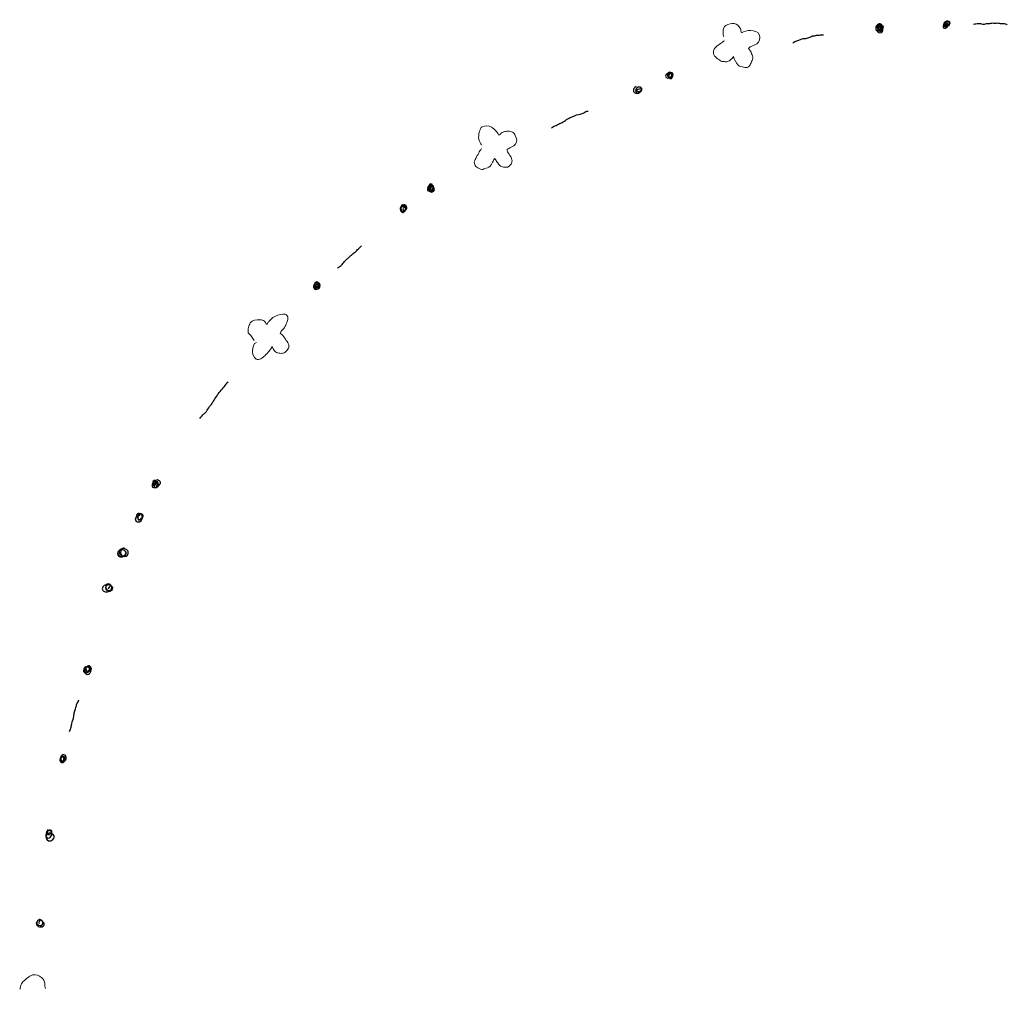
# Model space of a CAD drawing. Header units: millimetres. Extents: x 308.3 to 369, y -220.1 to -160.1.
# Drawn here: x 308.76 to 338.73, y -190.05 to -160.62 of the extents above; entities that cross this region are included whole.
import ezdxf

# ---------------------------------------------------------------- set-up
doc = ezdxf.new("R2010")
doc.units = ezdxf.units.MM
doc.header["$MEASUREMENT"] = 0
doc.layers.add('M-Line', color=7, linetype='Continuous', lineweight=0)

msp = doc.modelspace()

# ---------------------------------------------------------------- linework, layer by layer
at = {"layer": 'M-Line', "color": 18, "lineweight": 25, "true_color": 0x000000}
for points, knots in [([(336.807, -160.781), (336.774, -160.811), (336.769, -160.87), (336.823, -160.878), (336.863, -160.883), (336.931, -160.84), (336.923, -160.797), (336.918, -160.771), (336.881, -160.709), (336.849, -160.706), (336.807, -160.702), (336.777, -160.773), (336.799, -160.804), (336.848, -160.875), (337.001, -160.791), (336.991, -160.714), (336.978, -160.619), (336.795, -160.659), (336.843, -160.765), (336.895, -160.88), (337.062, -160.709), (336.961, -160.667), (336.918, -160.649), (336.877, -160.667), (336.853, -160.698), (336.827, -160.729), (336.798, -160.789), (336.857, -160.812), (336.94, -160.844), (336.99, -160.642), (336.857, -160.684), (336.737, -160.722), (336.866, -160.865), (336.907, -160.747)], [0, 0, 0, 0, 1, 1, 1, 2, 2, 2, 3, 3, 3, 4, 4, 4, 5, 5, 5, 6, 6, 6, 7, 7, 7, 8, 8, 8, 9, 9, 9, 10, 10, 10, 11, 11, 11, 11]), ([(334.892, -160.827), (334.848, -160.851), (334.804, -160.882), (334.834, -160.935), (334.877, -161.008), (334.912, -160.959), (334.937, -160.91), (334.958, -160.869), (334.962, -160.815), (334.916, -160.786), (334.872, -160.758), (334.801, -160.805), (334.794, -160.851), (334.788, -160.892), (334.831, -160.95), (334.875, -160.944), (334.918, -160.939), (334.971, -160.889), (334.972, -160.844), (334.973, -160.788), (334.89, -160.781), (334.858, -160.817), (334.844, -160.833), (334.837, -160.858), (334.826, -160.876), (334.809, -160.903), (334.785, -160.924), (334.791, -160.96), (334.809, -161.068), (335.02, -160.992), (334.936, -160.884), (334.909, -160.849), (334.871, -160.829), (334.826, -160.826), (334.771, -160.823), (334.712, -160.879), (334.752, -160.936), (334.82, -161.036), (334.933, -160.871), (334.885, -160.794), (334.806, -160.666), (334.667, -160.892), (334.775, -160.94), (334.838, -160.969), (334.886, -160.904), (334.917, -160.86), (334.954, -160.807), (334.937, -160.764), (334.871, -160.747), (334.826, -160.736), (334.815, -160.753), (334.796, -160.79), (334.784, -160.813), (334.773, -160.834), (334.778, -160.86), (334.792, -160.922), (334.875, -160.946), (334.892, -160.877)], [0, 0, 0, 0, 1, 1, 1, 2, 2, 2, 3, 3, 3, 4, 4, 4, 5, 5, 5, 6, 6, 6, 7, 7, 7, 8, 8, 8, 9, 9, 9, 10, 10, 10, 11, 11, 11, 12, 12, 12, 13, 13, 13, 14, 14, 14, 15, 15, 15, 16, 16, 16, 17, 17, 17, 18, 18, 18, 19, 19, 19, 19]), ([(337.704, -160.753), (337.756, -160.746), (337.8, -160.736), (337.852, -160.736), (337.873, -160.736), (337.894, -160.734), (337.915, -160.736), (337.943, -160.737), (337.958, -160.748), (337.985, -160.753), (338.024, -160.761), (338.063, -160.738), (338.101, -160.736), (338.149, -160.733), (338.187, -160.736), (338.232, -160.723), (338.271, -160.712), (338.317, -160.719), (338.357, -160.719), (338.397, -160.719), (338.442, -160.713), (338.481, -160.723), (338.523, -160.734), (338.555, -160.736), (338.6, -160.736), (338.637, -160.736), (338.704, -160.737), (338.729, -160.769)], [0, 0, 0, 0, 1, 1, 1, 2, 2, 2, 3, 3, 3, 4, 4, 4, 5, 5, 5, 6, 6, 6, 7, 7, 7, 8, 8, 8, 9, 9, 9, 9]), ([(332.224, -161.323), (332.298, -161.258), (332.384, -161.245), (332.471, -161.212), (332.494, -161.204), (332.514, -161.193), (332.539, -161.19), (332.554, -161.188), (332.572, -161.195), (332.588, -161.192), (332.627, -161.184), (332.673, -161.168), (332.712, -161.156), (332.75, -161.144), (332.785, -161.122), (332.823, -161.112), (332.844, -161.106), (332.865, -161.113), (332.886, -161.109), (332.903, -161.106), (332.917, -161.094), (332.935, -161.091), (332.967, -161.085), (333.001, -161.097), (333.034, -161.088), (333.075, -161.077), (333.105, -161.075), (333.15, -161.075)], [0, 0, 0, 0, 1, 1, 1, 2, 2, 2, 3, 3, 3, 4, 4, 4, 5, 5, 5, 6, 6, 6, 7, 7, 7, 8, 8, 8, 9, 9, 9, 9]), ([(328.477, -162.258), (328.445, -162.302), (328.45, -162.452), (328.535, -162.399), (328.615, -162.348), (328.55, -162.252), (328.477, -162.24), (328.418, -162.231), (328.316, -162.318), (328.375, -162.375), (328.43, -162.428), (328.538, -162.359), (328.553, -162.299), (328.568, -162.242), (328.492, -162.18), (328.443, -162.228), (328.416, -162.255), (328.406, -162.285), (328.419, -162.318), (328.433, -162.352), (328.464, -162.386), (328.502, -162.382), (328.557, -162.376), (328.624, -162.3), (328.577, -162.249), (328.557, -162.227), (328.505, -162.215), (328.476, -162.228), (328.45, -162.24), (328.406, -162.284), (328.444, -162.308)], [0, 0, 0, 0, 1, 1, 1, 2, 2, 2, 3, 3, 3, 4, 4, 4, 5, 5, 5, 6, 6, 6, 7, 7, 7, 8, 8, 8, 9, 9, 9, 10, 10, 10, 10]), ([(327.466, -162.647), (327.418, -162.69), (327.363, -162.709), (327.384, -162.787), (327.403, -162.861), (327.496, -162.861), (327.553, -162.83), (327.621, -162.794), (327.692, -162.719), (327.599, -162.667), (327.534, -162.63), (327.448, -162.702), (327.448, -162.771), (327.448, -162.805), (327.479, -162.836), (327.512, -162.843), (327.546, -162.851), (327.589, -162.821), (327.612, -162.796), (327.634, -162.773), (327.643, -162.738), (327.631, -162.706), (327.618, -162.673), (327.575, -162.663), (327.542, -162.663), (327.504, -162.663), (327.488, -162.674), (327.481, -162.713), (327.475, -162.752), (327.481, -162.787), (327.519, -162.797), (327.553, -162.807), (327.649, -162.763), (327.626, -162.715), (327.587, -162.698), (327.537, -162.74), (327.499, -162.746)], [0, 0, 0, 0, 1, 1, 1, 2, 2, 2, 3, 3, 3, 4, 4, 4, 5, 5, 5, 6, 6, 6, 7, 7, 7, 8, 8, 8, 9, 9, 9, 10, 10, 10, 11, 11, 11, 12, 12, 12, 12]), ([(324.899, -163.904), (324.942, -163.86), (324.978, -163.845), (325.034, -163.826), (325.087, -163.808), (325.13, -163.776), (325.179, -163.755), (325.281, -163.711), (325.363, -163.634), (325.468, -163.589), (325.548, -163.555), (325.637, -163.504), (325.725, -163.49), (325.779, -163.481), (325.823, -163.469), (325.875, -163.445), (325.911, -163.428), (325.965, -163.383), (326.006, -163.391)], [0, 0, 0, 0, 1, 1, 1, 2, 2, 2, 3, 3, 3, 4, 4, 4, 5, 5, 5, 6, 6, 6, 6]), ([(321.281, -165.624), (321.224, -165.553), (321.164, -165.642), (321.165, -165.7), (321.166, -165.799), (321.269, -165.745), (321.246, -165.665), (321.204, -165.674), (321.178, -165.751), (321.201, -165.786), (321.224, -165.822), (321.296, -165.801), (321.312, -165.77), (321.362, -165.67), (321.172, -165.631), (321.166, -165.748), (321.165, -165.775), (321.214, -165.852), (321.249, -165.854), (321.282, -165.855), (321.337, -165.803), (321.345, -165.772), (321.373, -165.671), (321.167, -165.667), (321.134, -165.739), (321.086, -165.845), (321.264, -165.846), (321.305, -165.782), (321.368, -165.684), (321.222, -165.605), (321.164, -165.693), (321.093, -165.804), (321.295, -165.821), (321.316, -165.703), (321.335, -165.596), (321.133, -165.629), (321.149, -165.706)], [0, 0, 0, 0, 1, 1, 1, 2, 2, 2, 3, 3, 3, 4, 4, 4, 5, 5, 5, 6, 6, 6, 7, 7, 7, 8, 8, 8, 9, 9, 9, 10, 10, 10, 11, 11, 11, 12, 12, 12, 12]), ([(320.455, -166.302), (320.431, -166.315), (320.39, -166.33), (320.39, -166.362), (320.39, -166.394), (320.414, -166.406), (320.442, -166.403), (320.488, -166.398), (320.511, -166.357), (320.505, -166.315), (320.486, -166.18), (320.34, -166.238), (320.309, -166.334), (320.297, -166.374), (320.313, -166.445), (320.364, -166.451), (320.397, -166.454), (320.458, -166.404), (320.469, -166.372), (320.485, -166.32), (320.463, -166.288), (320.422, -166.259), (320.392, -166.239), (320.385, -166.23), (320.355, -166.251), (320.336, -166.264), (320.325, -166.283), (320.321, -166.305), (320.314, -166.343), (320.345, -166.426), (320.388, -166.433), (320.423, -166.437), (320.495, -166.371), (320.489, -166.335), (320.482, -166.288), (320.43, -166.268), (320.388, -166.268), (320.329, -166.268), (320.321, -166.317), (320.322, -166.367), (320.323, -166.406), (320.34, -166.469), (320.388, -166.465), (320.425, -166.462), (320.465, -166.398), (320.473, -166.369), (320.51, -166.218), (320.229, -166.307), (320.322, -166.401)], [0, 0, 0, 0, 1, 1, 1, 2, 2, 2, 3, 3, 3, 4, 4, 4, 5, 5, 5, 6, 6, 6, 7, 7, 7, 8, 8, 8, 9, 9, 9, 10, 10, 10, 11, 11, 11, 12, 12, 12, 13, 13, 13, 14, 14, 14, 15, 15, 15, 16, 16, 16, 16]), ([(318.399, -168.161), (318.435, -168.129), (318.479, -168.112), (318.514, -168.079), (318.551, -168.044), (318.584, -168.002), (318.614, -167.962), (318.641, -167.927), (318.662, -167.901), (318.696, -167.872), (318.722, -167.85), (318.75, -167.833), (318.775, -167.81), (318.797, -167.789), (318.82, -167.767), (318.841, -167.744), (318.874, -167.708), (318.907, -167.695), (318.944, -167.666), (318.977, -167.64), (319.006, -167.604), (319.035, -167.574), (319.05, -167.559), (319.069, -167.547), (319.083, -167.533), (319.098, -167.517), (319.109, -167.497), (319.126, -167.483)], [0, 0, 0, 0, 1, 1, 1, 2, 2, 2, 3, 3, 3, 4, 4, 4, 5, 5, 5, 6, 6, 6, 7, 7, 7, 8, 8, 8, 9, 9, 9, 9]), ([(317.792, -168.591), (317.623, -168.593), (317.781, -168.775), (317.823, -168.679), (317.837, -168.646), (317.814, -168.582), (317.776, -168.576), (317.739, -168.57), (317.711, -168.634), (317.707, -168.665), (317.69, -168.788), (317.875, -168.787), (317.868, -168.677), (317.863, -168.579), (317.68, -168.545), (317.709, -168.674), (317.72, -168.725), (317.762, -168.73), (317.805, -168.712), (317.842, -168.696), (317.898, -168.67), (317.858, -168.632), (317.783, -168.56), (317.648, -168.647), (317.679, -168.744), (317.726, -168.888), (317.926, -168.738), (317.86, -168.672), (317.834, -168.645), (317.767, -168.647), (317.741, -168.673), (317.716, -168.698), (317.717, -168.781), (317.756, -168.788), (317.761, -168.778), (317.762, -168.767), (317.759, -168.756)], [0, 0, 0, 0, 1, 1, 1, 2, 2, 2, 3, 3, 3, 4, 4, 4, 5, 5, 5, 6, 6, 6, 7, 7, 7, 8, 8, 8, 9, 9, 9, 10, 10, 10, 11, 11, 11, 12, 12, 12, 12]), ([(314.22, -172.718), (314.264, -172.674), (314.298, -172.624), (314.343, -172.585), (314.371, -172.56), (314.399, -172.536), (314.423, -172.507), (314.46, -172.462), (314.486, -172.411), (314.517, -172.362), (314.534, -172.336), (314.558, -172.319), (314.576, -172.295), (314.597, -172.267), (314.61, -172.234), (314.63, -172.205), (314.699, -172.105), (314.764, -171.994), (314.84, -171.899), (314.88, -171.851), (314.919, -171.803), (314.964, -171.759), (315.008, -171.716), (315.032, -171.645), (315.08, -171.61)], [0, 0, 0, 0, 1, 1, 1, 2, 2, 2, 3, 3, 3, 4, 4, 4, 5, 5, 5, 6, 6, 6, 7, 7, 7, 8, 8, 8, 8]), ([(312.878, -174.685), (312.859, -174.721), (312.824, -174.74), (312.837, -174.778), (312.852, -174.822), (312.887, -174.826), (312.922, -174.808), (313.001, -174.769), (312.978, -174.697), (312.941, -174.637), (312.852, -174.63), (312.867, -174.801), (312.945, -174.783), (312.967, -174.778), (313.022, -174.713), (313.027, -174.692), (313.037, -174.65), (313.008, -174.62), (312.974, -174.602), (312.921, -174.575), (312.9, -174.589), (312.863, -174.635), (312.845, -174.658), (312.817, -174.705), (312.815, -174.735), (312.81, -174.818), (312.925, -174.866), (312.946, -174.769), (312.961, -174.698), (312.877, -174.571), (312.812, -174.652), (312.787, -174.683), (312.78, -174.713), (312.779, -174.752), (312.778, -174.808), (312.79, -174.819), (312.85, -174.818), (312.89, -174.818), (312.926, -174.807), (312.942, -174.764), (312.958, -174.722), (312.933, -174.688), (312.912, -174.654), (312.891, -174.619), (312.845, -174.578), (312.811, -174.622), (312.787, -174.652), (312.796, -174.699), (312.796, -174.735)], [0, 0, 0, 0, 1, 1, 1, 2, 2, 2, 3, 3, 3, 4, 4, 4, 5, 5, 5, 6, 6, 6, 7, 7, 7, 8, 8, 8, 9, 9, 9, 10, 10, 10, 11, 11, 11, 12, 12, 12, 13, 13, 13, 14, 14, 14, 15, 15, 15, 16, 16, 16, 16]), ([(312.404, -175.671), (312.331, -175.671), (312.213, -175.749), (312.282, -175.828), (312.349, -175.905), (312.453, -175.852), (312.479, -175.77), (312.485, -175.75), (312.485, -175.739), (312.483, -175.721), (312.482, -175.708), (312.475, -175.664), (312.467, -175.652), (312.445, -175.62), (312.38, -175.619), (312.357, -175.652), (312.342, -175.675), (312.34, -175.745), (312.357, -175.767), (312.386, -175.807), (312.441, -175.781), (312.47, -175.75), (312.496, -175.723), (312.517, -175.68), (312.494, -175.645), (312.474, -175.615), (312.419, -175.597), (312.387, -175.615), (312.35, -175.635), (312.337, -175.674), (312.337, -175.712), (312.338, -175.739), (312.341, -175.798), (312.374, -175.806), (312.413, -175.816), (312.461, -175.753), (312.475, -175.725), (312.491, -175.692), (312.493, -175.659), (312.454, -175.64), (312.438, -175.633), (312.421, -175.628), (312.405, -175.621), (312.374, -175.606), (312.368, -175.597), (312.336, -175.619), (312.299, -175.646), (312.305, -175.681), (312.305, -175.72)], [0, 0, 0, 0, 1, 1, 1, 2, 2, 2, 3, 3, 3, 4, 4, 4, 5, 5, 5, 6, 6, 6, 7, 7, 7, 8, 8, 8, 9, 9, 9, 10, 10, 10, 11, 11, 11, 12, 12, 12, 13, 13, 13, 14, 14, 14, 15, 15, 15, 16, 16, 16, 16]), ([(311.925, -176.653), (311.909, -176.673), (311.876, -176.673), (311.854, -176.682), (311.831, -176.691), (311.823, -176.7), (311.805, -176.715), (311.774, -176.743), (311.752, -176.763), (311.739, -176.802), (311.718, -176.86), (311.77, -176.892), (311.826, -176.902), (311.851, -176.907), (311.882, -176.899), (311.905, -176.889), (311.914, -176.886), (311.952, -176.87), (311.958, -176.866), (312.005, -176.829), (311.994, -176.756), (311.943, -176.731), (311.884, -176.702), (311.83, -176.697), (311.775, -176.732), (311.734, -176.758), (311.72, -176.807), (311.738, -176.851), (311.754, -176.891), (311.759, -176.914), (311.805, -176.92), (311.823, -176.922), (311.857, -176.922), (311.874, -176.919), (311.929, -176.91), (312.019, -176.85), (311.988, -176.785), (311.967, -176.74), (311.887, -176.67), (311.841, -176.718), (311.807, -176.754), (311.821, -176.838), (311.849, -176.869), (311.882, -176.905), (311.942, -176.921), (311.987, -176.898), (312.027, -176.876), (312.061, -176.832), (312.054, -176.787), (312.049, -176.751), (312.032, -176.725), (312.004, -176.706), (311.986, -176.694), (311.947, -176.675), (311.926, -176.669), (311.874, -176.654), (311.787, -176.702), (311.774, -176.752), (311.765, -176.787), (311.795, -176.865), (311.842, -176.852)], [0, 0, 0, 0, 1, 1, 1, 2, 2, 2, 3, 3, 3, 4, 4, 4, 5, 5, 5, 6, 6, 6, 7, 7, 7, 8, 8, 8, 9, 9, 9, 10, 10, 10, 11, 11, 11, 12, 12, 12, 13, 13, 13, 14, 14, 14, 15, 15, 15, 16, 16, 16, 17, 17, 17, 18, 18, 18, 19, 19, 19, 20, 20, 20, 20]), ([(311.429, -177.758), (311.358, -177.766), (311.259, -177.806), (311.262, -177.89), (311.267, -178.005), (311.418, -178.002), (311.491, -177.969), (311.598, -177.921), (311.574, -177.776), (311.461, -177.744), (311.361, -177.716), (311.346, -177.858), (311.39, -177.915), (311.441, -177.983), (311.612, -177.957), (311.584, -177.857), (311.576, -177.829), (311.554, -177.824), (311.532, -177.811), (311.516, -177.802), (311.488, -177.78), (311.47, -177.775), (311.428, -177.765), (311.39, -177.792), (311.374, -177.827), (311.327, -177.934), (311.451, -177.985), (311.529, -177.92), (311.557, -177.897), (311.584, -177.832), (311.533, -177.813), (311.496, -177.799), (311.437, -177.87), (311.445, -177.907)], [0, 0, 0, 0, 1, 1, 1, 2, 2, 2, 3, 3, 3, 4, 4, 4, 5, 5, 5, 6, 6, 6, 7, 7, 7, 8, 8, 8, 9, 9, 9, 10, 10, 10, 11, 11, 11, 11]), ([(310.781, -180.291), (310.739, -180.333), (310.728, -180.35), (310.731, -180.407), (310.733, -180.451), (310.76, -180.487), (310.807, -180.491), (310.906, -180.5), (310.971, -180.329), (310.91, -180.258), (310.835, -180.17), (310.726, -180.318), (310.73, -180.391), (310.737, -180.515), (310.953, -180.369), (310.899, -180.294), (310.839, -180.209), (310.637, -180.337), (310.747, -180.425), (310.822, -180.485), (310.942, -180.306), (310.835, -180.261), (310.795, -180.244), (310.732, -180.269), (310.71, -180.306), (310.693, -180.334), (310.685, -180.403), (310.712, -180.426), (310.747, -180.454), (310.804, -180.414), (310.799, -180.374), (310.791, -180.307), (310.698, -180.359), (310.698, -180.407)], [0, 0, 0, 0, 1, 1, 1, 2, 2, 2, 3, 3, 3, 4, 4, 4, 5, 5, 5, 6, 6, 6, 7, 7, 7, 8, 8, 8, 9, 9, 9, 10, 10, 10, 11, 11, 11, 11]), ([(310.268, -182.226), (310.268, -182.203), (310.293, -182.183), (310.3, -182.16), (310.306, -182.138), (310.313, -182.116), (310.318, -182.094), (310.326, -182.062), (310.33, -182.028), (310.338, -181.995), (310.357, -181.915), (310.384, -181.835), (310.399, -181.755), (310.407, -181.713), (310.41, -181.673), (310.421, -181.63), (310.432, -181.586), (310.454, -181.543), (310.465, -181.499), (310.474, -181.46), (310.48, -181.419), (310.495, -181.383), (310.51, -181.349), (310.558, -181.304), (310.549, -181.267)], [0, 0, 0, 0, 1, 1, 1, 2, 2, 2, 3, 3, 3, 4, 4, 4, 5, 5, 5, 6, 6, 6, 7, 7, 7, 8, 8, 8, 8]), ([(310.037, -182.97), (310.003, -182.997), (309.978, -183.052), (309.98, -183.095), (309.982, -183.14), (310.014, -183.185), (310.066, -183.167), (310.108, -183.152), (310.147, -183.101), (310.133, -183.056), (310.121, -183.016), (310.076, -183.004), (310.037, -183.003), (309.945, -183.001), (309.952, -183.185), (310.07, -183.153), (310.149, -183.132), (310.213, -182.999), (310.137, -182.945), (310.084, -182.907), (310.039, -182.93), (310.011, -182.986), (309.995, -183.016), (309.995, -183.089), (310.018, -183.117), (310.087, -183.198), (310.239, -183.049), (310.137, -183.003), (310.096, -182.984), (310.029, -182.986), (310.006, -183.036), (309.989, -183.074), (310.017, -183.145), (310.067, -183.117), (310.087, -183.107), (310.104, -183.059), (310.104, -183.037), (310.103, -183.023), (310.092, -182.993), (310.079, -182.985), (310.043, -182.961), (310.036, -183.003), (310.003, -183.003)], [0, 0, 0, 0, 1, 1, 1, 2, 2, 2, 3, 3, 3, 4, 4, 4, 5, 5, 5, 6, 6, 6, 7, 7, 7, 8, 8, 8, 9, 9, 9, 10, 10, 10, 11, 11, 11, 12, 12, 12, 13, 13, 13, 14, 14, 14, 14]), ([(309.62, -185.196), (309.588, -185.231), (309.556, -185.308), (309.553, -185.353), (309.549, -185.425), (309.55, -185.514), (309.636, -185.54), (309.715, -185.565), (309.84, -185.471), (309.803, -185.386), (309.77, -185.309), (309.64, -185.28), (309.586, -185.345), (309.521, -185.421), (309.615, -185.502), (309.686, -185.437), (309.711, -185.415), (309.738, -185.35), (309.737, -185.315), (309.736, -185.28), (309.69, -185.225), (309.652, -185.227), (309.555, -185.232), (309.58, -185.423), (309.687, -185.329), (309.715, -185.303), (309.76, -185.264), (309.72, -185.228), (309.689, -185.199), (309.644, -185.234), (309.603, -185.229)], [0, 0, 0, 0, 1, 1, 1, 2, 2, 2, 3, 3, 3, 4, 4, 4, 5, 5, 5, 6, 6, 6, 7, 7, 7, 8, 8, 8, 9, 9, 9, 10, 10, 10, 10]), ([(309.276, -187.999), (309.237, -188.061), (309.264, -188.112), (309.321, -188.144), (309.364, -188.168), (309.435, -188.16), (309.474, -188.132), (309.528, -188.094), (309.498, -188.035), (309.459, -187.999), (309.44, -187.982), (309.398, -187.943), (309.375, -187.935), (309.339, -187.923), (309.326, -187.944), (309.304, -187.966), (309.265, -188.004), (309.26, -188.056), (309.308, -188.085), (309.346, -188.11), (309.402, -188.134), (309.442, -188.095), (309.479, -188.06), (309.46, -187.966), (309.408, -187.951), (309.359, -187.937), (309.312, -188.043), (309.358, -188.048)], [0, 0, 0, 0, 1, 1, 1, 2, 2, 2, 3, 3, 3, 4, 4, 4, 5, 5, 5, 6, 6, 6, 7, 7, 7, 8, 8, 8, 9, 9, 9, 9])]:
    msp.add_open_spline(points, degree=3, knots=knots, dxfattribs=at)
at = {"layer": 'M-Line', "color": 18, "lineweight": 13, "true_color": 0x000000}
for points, knots in [([(330.128, -161.142), (330.097, -161.118), (330.112, -161.044), (330.112, -161.01), (330.112, -160.972), (330.107, -160.931), (330.116, -160.894), (330.142, -160.785), (330.226, -160.773), (330.319, -160.743), (330.397, -160.718), (330.486, -160.73), (330.55, -160.786), (330.586, -160.817), (330.61, -160.85), (330.629, -160.893), (330.648, -160.938), (330.647, -160.978), (330.66, -161.021), (330.749, -160.977), (330.842, -160.944), (330.939, -160.944), (331.036, -160.944), (331.177, -160.981), (331.212, -161.085), (331.244, -161.178), (331.201, -161.287), (331.129, -161.35), (331.063, -161.407), (330.923, -161.41), (330.878, -161.493), (330.916, -161.55), (330.952, -161.584), (330.972, -161.651), (330.983, -161.69), (331.012, -161.743), (331.006, -161.784), (330.999, -161.833), (330.978, -161.879), (330.955, -161.923), (330.931, -161.97), (330.919, -162.018), (330.872, -162.048), (330.825, -162.08), (330.774, -162.071), (330.723, -162.056), (330.677, -162.043), (330.609, -162.035), (330.574, -162.003), (330.495, -161.931), (330.445, -161.831), (330.423, -161.73), (330.407, -161.762), (330.404, -161.77), (330.377, -161.791), (330.349, -161.812), (330.328, -161.846), (330.297, -161.863), (330.277, -161.875), (330.25, -161.881), (330.228, -161.891), (330.191, -161.908), (330.182, -161.897), (330.144, -161.89), (330.117, -161.885), (330.089, -161.892), (330.062, -161.884), (330.038, -161.876), (330.017, -161.852), (329.995, -161.84), (329.943, -161.812), (329.904, -161.783), (329.863, -161.738), (329.843, -161.715), (329.821, -161.684), (329.813, -161.654), (329.806, -161.628), (329.809, -161.601), (329.814, -161.571), (329.822, -161.521), (329.842, -161.492), (329.88, -161.456), (329.925, -161.414), (329.977, -161.373), (330.029, -161.341), (330.068, -161.317), (330.103, -161.272), (330.145, -161.258)], [0, 0, 0, 0, 1, 1, 1, 2, 2, 2, 3, 3, 3, 4, 4, 4, 5, 5, 5, 6, 6, 6, 7, 7, 7, 8, 8, 8, 9, 9, 9, 10, 10, 10, 11, 11, 11, 12, 12, 12, 13, 13, 13, 14, 14, 14, 15, 15, 15, 16, 16, 16, 17, 17, 17, 18, 18, 18, 19, 19, 19, 20, 20, 20, 21, 21, 21, 22, 22, 22, 23, 23, 23, 24, 24, 24, 25, 25, 25, 26, 26, 26, 27, 27, 27, 28, 28, 28, 29, 29, 29, 29]), ([(322.77, -164.416), (322.742, -164.369), (322.72, -164.322), (322.699, -164.272), (322.682, -164.233), (322.687, -164.194), (322.687, -164.152), (322.687, -164.096), (322.695, -164.055), (322.715, -164.003), (322.735, -163.955), (322.746, -163.895), (322.796, -163.87), (322.88, -163.827), (322.994, -163.834), (323.075, -163.88), (323.126, -163.909), (323.164, -163.944), (323.204, -163.987), (323.236, -164.021), (323.284, -164.074), (323.302, -164.118), (323.331, -164.125), (323.36, -164.069), (323.382, -164.055), (323.401, -164.044), (323.427, -164.031), (323.447, -164.023), (323.491, -164.008), (323.534, -164.003), (323.58, -164.003), (323.626, -164.003), (323.669, -164.011), (323.712, -164.031), (323.762, -164.055), (323.774, -164.092), (323.799, -164.135), (323.848, -164.221), (323.87, -164.32), (323.799, -164.404), (323.743, -164.471), (323.65, -164.49), (323.58, -164.536), (323.487, -164.596), (323.652, -164.729), (323.675, -164.796), (323.69, -164.837), (323.707, -164.895), (323.698, -164.937), (323.688, -164.99), (323.657, -165.029), (323.616, -165.062), (323.552, -165.116), (323.458, -165.096), (323.381, -165.075), (323.331, -165.061), (323.311, -165.017), (323.283, -164.979), (323.262, -164.95), (323.235, -164.926), (323.215, -164.895), (323.202, -164.875), (323.192, -164.842), (323.166, -164.835), (323.15, -164.84), (323.141, -164.881), (323.134, -164.896), (323.12, -164.923), (323.104, -164.952), (323.088, -164.979), (323.052, -165.04), (323.021, -165.09), (322.951, -165.116), (322.924, -165.126), (322.896, -165.129), (322.868, -165.14), (322.84, -165.15), (322.818, -165.167), (322.786, -165.162), (322.727, -165.153), (322.677, -165.126), (322.628, -165.094), (322.592, -165.071), (322.572, -165.021), (322.558, -164.979), (322.541, -164.925), (322.579, -164.874), (322.6, -164.826), (322.625, -164.769), (322.662, -164.72), (322.691, -164.664), (322.702, -164.643), (322.71, -164.618), (322.723, -164.598), (322.738, -164.577), (322.771, -164.562), (322.77, -164.532)], [0, 0, 0, 0, 1, 1, 1, 2, 2, 2, 3, 3, 3, 4, 4, 4, 5, 5, 5, 6, 6, 6, 7, 7, 7, 8, 8, 8, 9, 9, 9, 10, 10, 10, 11, 11, 11, 12, 12, 12, 13, 13, 13, 14, 14, 14, 15, 15, 15, 16, 16, 16, 17, 17, 17, 18, 18, 18, 19, 19, 19, 20, 20, 20, 21, 21, 21, 22, 22, 22, 23, 23, 23, 24, 24, 24, 25, 25, 25, 26, 26, 26, 27, 27, 27, 28, 28, 28, 29, 29, 29, 30, 30, 30, 31, 31, 31, 32, 32, 32, 32]), ([(315.874, -170.353), (315.838, -170.324), (315.82, -170.274), (315.792, -170.238), (315.776, -170.219), (315.763, -170.198), (315.749, -170.179), (315.733, -170.16), (315.705, -170.145), (315.695, -170.122), (315.675, -170.08), (315.694, -170.002), (315.704, -169.96), (315.716, -169.914), (315.729, -169.861), (315.757, -169.824), (315.821, -169.738), (315.94, -169.726), (316.036, -169.725), (316.073, -169.724), (316.12, -169.731), (316.155, -169.744), (316.209, -169.764), (316.223, -169.858), (316.267, -169.873), (316.277, -169.84), (316.277, -169.819), (316.304, -169.794), (316.325, -169.773), (316.348, -169.753), (316.37, -169.728), (316.415, -169.678), (316.456, -169.639), (316.52, -169.612), (316.606, -169.576), (316.722, -169.539), (316.816, -169.558), (316.874, -169.57), (316.897, -169.627), (316.899, -169.679), (316.902, -169.732), (316.881, -169.763), (316.862, -169.811), (316.842, -169.86), (316.824, -169.911), (316.796, -169.956), (316.765, -170.008), (316.721, -170.042), (316.683, -170.088), (316.623, -170.162), (316.709, -170.154), (316.747, -170.204), (316.783, -170.251), (316.813, -170.305), (316.849, -170.353), (316.906, -170.429), (316.966, -170.533), (316.9, -170.622), (316.875, -170.656), (316.807, -170.721), (316.767, -170.735), (316.716, -170.753), (316.669, -170.75), (316.618, -170.737), (316.563, -170.723), (316.527, -170.719), (316.49, -170.667), (316.46, -170.627), (316.433, -170.582), (316.407, -170.54), (316.399, -170.593), (316.358, -170.636), (316.326, -170.677), (316.289, -170.725), (316.239, -170.772), (316.197, -170.816), (316.165, -170.85), (316.112, -170.888), (316.073, -170.912), (316.031, -170.938), (315.978, -170.939), (315.936, -170.917), (315.848, -170.868), (315.806, -170.745), (315.82, -170.654), (315.83, -170.595), (315.849, -170.417), (315.94, -170.419)], [0, 0, 0, 0, 1, 1, 1, 2, 2, 2, 3, 3, 3, 4, 4, 4, 5, 5, 5, 6, 6, 6, 7, 7, 7, 8, 8, 8, 9, 9, 9, 10, 10, 10, 11, 11, 11, 12, 12, 12, 13, 13, 13, 14, 14, 14, 15, 15, 15, 16, 16, 16, 17, 17, 17, 18, 18, 18, 19, 19, 19, 20, 20, 20, 21, 21, 21, 22, 22, 22, 23, 23, 23, 24, 24, 24, 25, 25, 25, 26, 26, 26, 27, 27, 27, 28, 28, 28, 29, 29, 29, 29]), ([(309.54, -190.023), (309.511, -189.999), (309.531, -189.905), (309.522, -189.868), (309.511, -189.823), (309.501, -189.775), (309.471, -189.738), (309.411, -189.664), (309.324, -189.613), (309.228, -189.614), (309.203, -189.614), (309.175, -189.611), (309.15, -189.615), (309.119, -189.62), (309.096, -189.64), (309.069, -189.655), (309.021, -189.682), (308.974, -189.713), (308.933, -189.75), (308.888, -189.791), (308.836, -189.833), (308.812, -189.887), (308.801, -189.913), (308.788, -189.934), (308.781, -189.961), (308.775, -189.983), (308.779, -190.032), (308.759, -190.048)], [0, 0, 0, 0, 1, 1, 1, 2, 2, 2, 3, 3, 3, 4, 4, 4, 5, 5, 5, 6, 6, 6, 7, 7, 7, 8, 8, 8, 9, 9, 9, 9])]:
    msp.add_open_spline(points, degree=3, knots=knots, dxfattribs=at)

doc.saveas('drawing.dxf')
